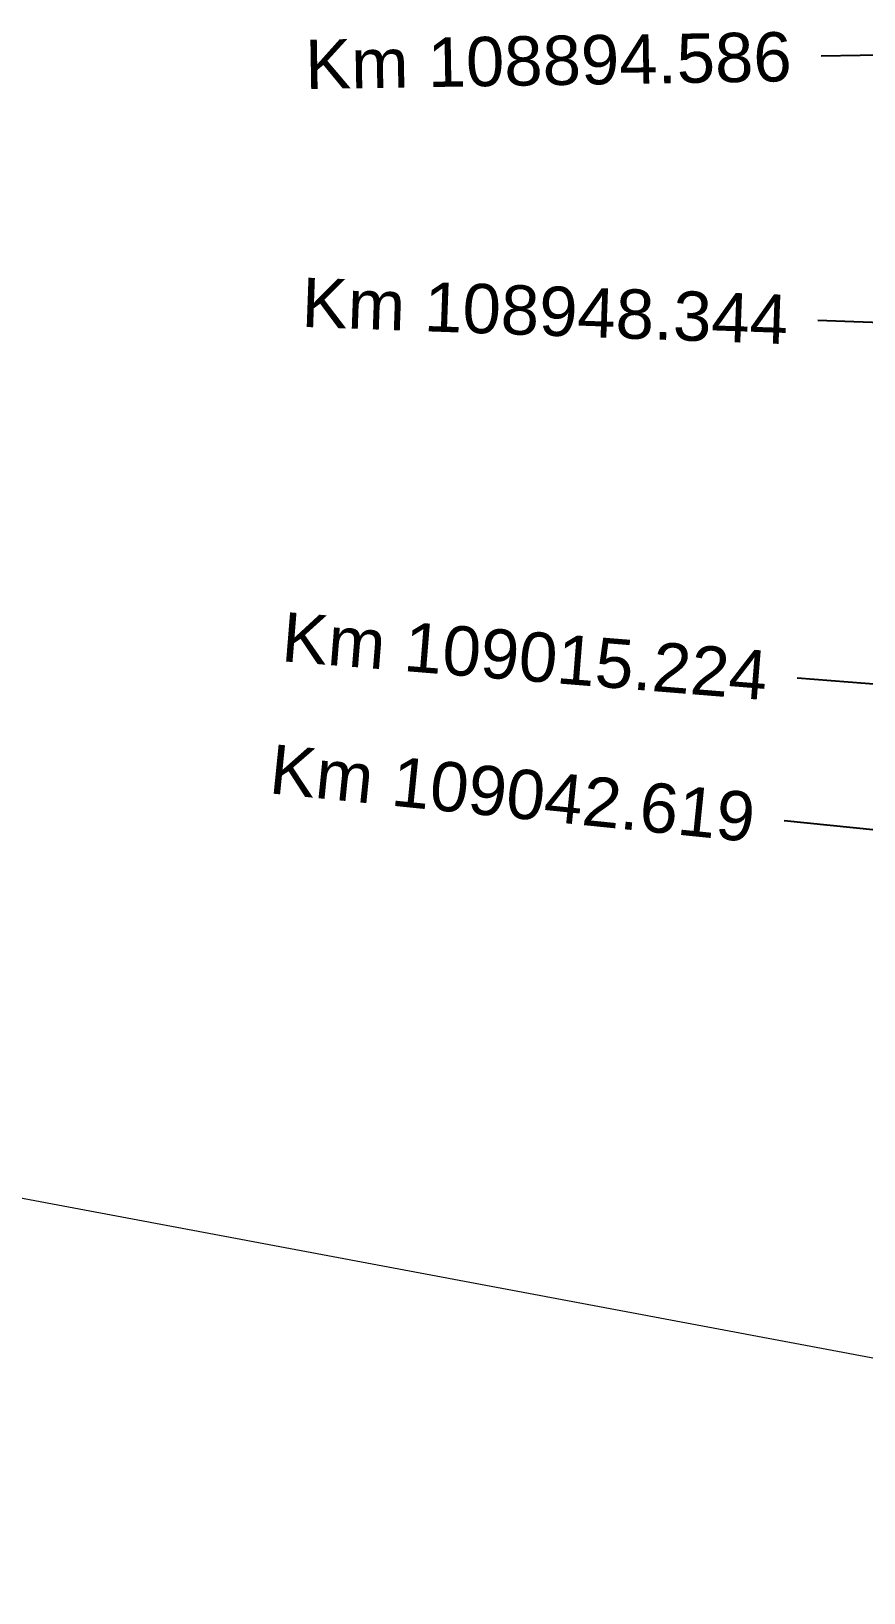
# Model space of a CAD drawing. Extents: x 2610184 to 2620710, y 1263771 to 1270672.
# Drawn here: x 2614331.6 to 2614463.4, y 1266327.5 to 1266574.8 of the extents above; entities that cross this region are included whole.
import ezdxf

# ---------------------------------------------------------------- set-up
doc = ezdxf.new("R2010")
doc.units = 0
doc.header["$LTSCALE"] = 5
doc.layers.add('Grundriss_16', color=7, linetype='CONTINUOUS')
doc.layers.add('QP_reel_16', color=7, linetype='CONTINUOUS')
doc.styles.add('ARIAL', font='arial.ttf')

msp = doc.modelspace()

# ---------------------------------------------------------------- linework, layer by layer
at = {"layer": 'Grundriss_16', "color": 30, "linetype": 'Continuous', "lineweight": -3}
for p, q in [((2614684.41, 1266574.58), (2614456.71, 1266570.87)), ((2614683.74, 1266520.83), (2614456.16, 1266528.96)), ((2614679.86, 1266454.07), (2614452.87, 1266472.36)), ((2614677.39, 1266426.78), (2614450.82, 1266449.76))]:
    msp.add_line(p, q, dxfattribs=at)
at = {"layer": 'QP_reel_16', "color": 1, "linetype": 'Continuous', "lineweight": 18}
msp.add_line((2614663.07, 1266327.48), (2614280.66, 1266399.19), dxfattribs=at)

# ---------------------------------------------------------------- texts
at = {"layer": 'Grundriss_16', "color": 30, "lineweight": -3, "style": 'ARIAL'}
for s, rotation, p in [('Km 108894.586', 0.9327, (2614375.03, 1266565.63)), ('Km 108948.344', 357.9537, (2614374.32, 1266527.98)), ('Km 109015.224', 355.392, (2614371.06, 1266475.04)), ('Km 109042.619', 354.2083, (2614369.09, 1266454.13))]:
    msp.add_text(s, height=7.8125, rotation=rotation, dxfattribs=at).set_placement(p)

doc.saveas('drawing.dxf')
